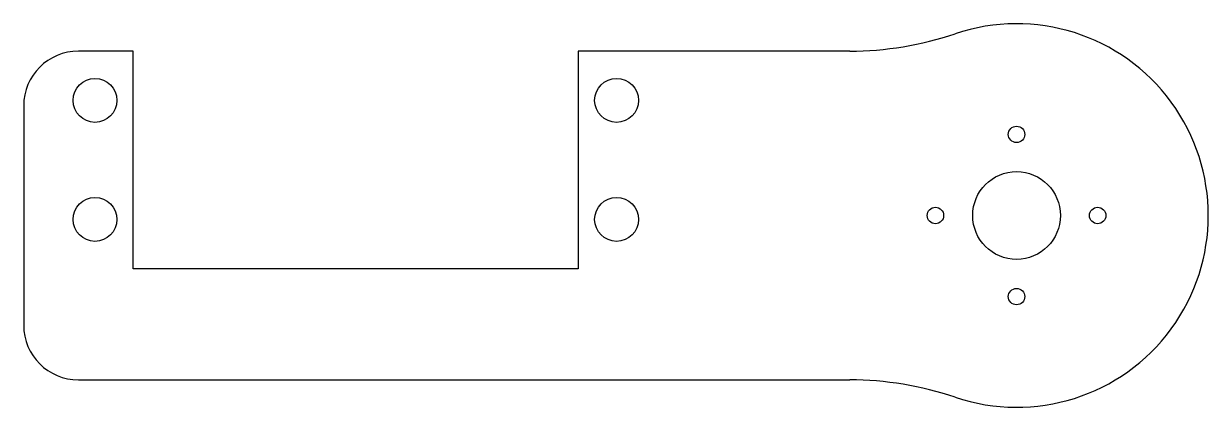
# Model space of a CAD drawing. Header units: millimetres. Extents: x -91 to 18, y -18 to 18.
import ezdxf

# ---------------------------------------------------------------- set-up
doc = ezdxf.new("R2010")
doc.units = ezdxf.units.MM

msp = doc.modelspace()

# ---------------------------------------------------------------- linework, layer by layer
at = {"color": 7, "linetype": 'Continuous', "lineweight": 25}
for p, q in [((-80.6, 15), (-85.6, 15)), ((-80.6, -4.86), (-80.6, 15)), ((-40, 15), (-40, -4.86)), ((-15.21, 15), (-40, 15)), ((-90.6, 10), (-90.6, -10)), ((-40, -4.86), (-80.6, -4.86)), ((-85.6, -15), (-15.21, -15))]:
    msp.add_line(p, q, dxfattribs=at)
for centre, radius in [((-84.1, 10.5), 2), ((-36.5, 10.5), 2), ((0, 7.4), 0.75), ((0, 0), 4), ((-84.1, -0.36), 2), ((-36.5, -0.36), 2), ((-7.4, 0), 0.75), ((7.4, 0), 0.75), ((0, -7.4), 0.75)]:
    msp.add_circle(centre, radius, dxfattribs=at)
for centre, radius, start, end in [((0, 0), 17.5, 251.3283, 108.6717), ((-15.21, 45), 30, 270, 288.6717), ((-85.6, 10), 5, 90, 180), ((-85.6, -10), 5, 180, 270), ((-15.21, -45), 30, 71.3283, 90)]:
    msp.add_arc(centre, radius, start, end, dxfattribs=at)

doc.saveas('drawing.dxf')
